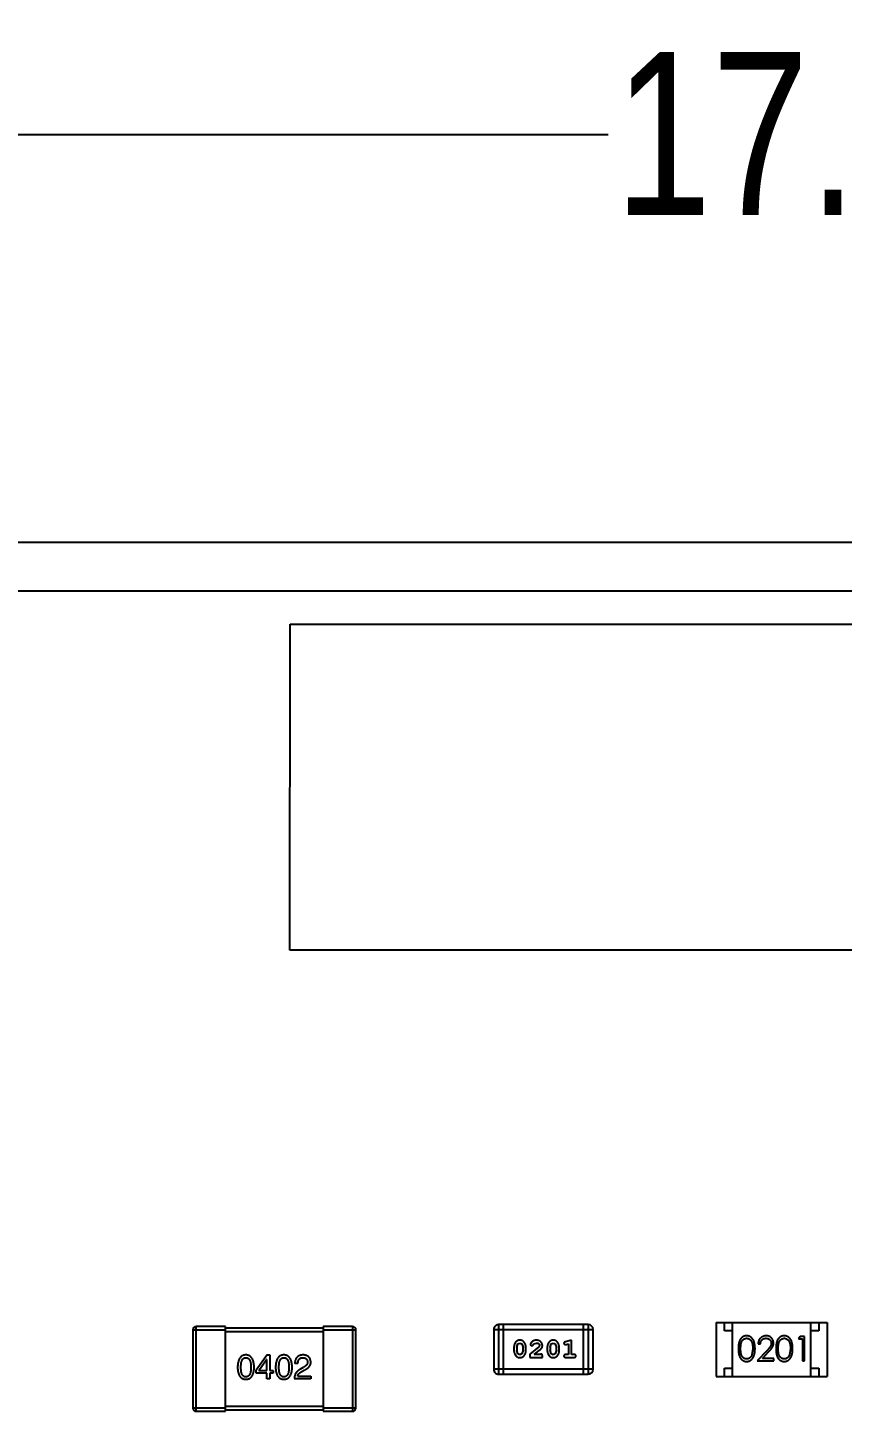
# Model space of a CAD drawing. Header units: millimetres. Extents: x 3 to 124, y -45 to 11.
# Drawn here: x 99.98 to 104.98, y -2.33 to 6.16 of the extents above; entities that cross this region are included whole.
import ezdxf

# ---------------------------------------------------------------- set-up
doc = ezdxf.new("R2010")
doc.units = ezdxf.units.MM
doc.header["$LTSCALE"] = 1.21
doc.header["$MEASUREMENT"] = 0
doc.header["$PDMODE"] = 3
doc.header["$PDSIZE"] = 0.3125
doc.layers.get('0').update_dxf_attribs({"linetype": 'CONTINUOUS'})
doc.layers.get('DEFPOINTS').update_dxf_attribs({"linetype": 'CONTINUOUS'})
doc.layers.add('Dim', color=3, linetype='CONTINUOUS', lineweight=25)
doc.styles.get("Standard").update_dxf_attribs({"font": 'txt', "width": 0.8})
doc.dimstyles.get("Standard").update_dxf_attribs({"dimtxt": 0.15625, "dimasz": 0.1875, "dimexe": 0.125, "dimexo": 0.0625, "dimgap": 0.09, "dimtad": 0, "dimtih": 1, "dimtoh": 1, "dimzin": 4, "dimdsep": 46, "dimtxsty": 'STANDARD', "dimblk": '_FILLED', "dimblk1": '_FILLED', "dimblk2": '_FILLED', "dimcen": 0.09, "dimazin": 1, "dimtp": 0.01, "dimtm": 0.01, "dimtfac": 1, "dimtofl": 0, "dimtmove": 0, "dimatfit": 3, "dimldrblk": '_FILLED', "dimfxl": 1, "dimtolj": 1, "dimtzin": 4, "dimarcsym": 0})

# ---------------------------------------------------------------- blocks, each defined once
blk = doc.blocks.new('_FILLED')
at = {"color": 0, "linetype": 'ByBlock'}
blk.add_solid([(0, 0), (-1, 0.1667), (-1, -0.1667)], dxfattribs=at)
blk = doc.blocks.new('*D21')
at = {"color": 0, "linetype": 'ByBlock', "lineweight": -2}
for p, q in [((96.4192, 0.2784), (96.4192, 5.5626)), ((113.4192, 0.2784), (113.4192, 5.5626)), ((96.4192, 5.5001), (103.5408, 5.5001)), ((113.4192, 5.5001), (106.2975, 5.5001))]:
    blk.add_line(p, q, dxfattribs=at)
at = {"layer": 'DEFPOINTS', "color": 0, "linetype": 'ByBlock'}
for p in [(96.4192, 0.2472), (113.4192, 0.2472)]:
    blk.add_point(p, dxfattribs=at)
at = {"color": 0, "linetype": 'ByBlock', "lineweight": -2, "rotation": 180}
blk.add_blockref('_FILLED', (96.4192, 5.5001), dxfattribs=at)
at = {"color": 0, "linetype": 'ByBlock', "lineweight": -2}
blk.add_blockref('_FILLED', (113.4192, 5.5001), dxfattribs=at)
at = {"color": 0, "linetype": 'ByBlock', "lineweight": -2, "insert": (104.9192, 5.5001), "char_height": 1, "attachment_point": 5}
blk.add_mtext('\\A1;17.00', dxfattribs=at)

msp = doc.modelspace()

# ---------------------------------------------------------------- linework, layer by layer
at = {"color": 7, "linetype": 'Continuous'}
for p, q in [((111.4442, 2.9972), (98.3942, 2.9972)), ((98.3942, 2.7016), (111.4442, 2.7016))]:
    msp.add_line(p, q, dxfattribs=at)
at = {"color": 6, "linetype": 'Continuous'}
for p, q in [((101.5892, 0.4962), (101.5896, 2.4962)), ((101.5896, 2.4962), (108.4896, 2.495)), ((108.4892, 0.495), (101.5892, 0.4962)), ((100.9939, -1.8337), (100.9938, -2.3137)), ((100.9939, -1.8337), (101.1939, -1.8337)), ((101.0138, -2.3337), (101.0139, -1.8137)), ((101.1939, -1.8137), (101.0139, -1.8137)), ((101.1938, -2.3337), (101.1939, -1.8137)), ((101.7939, -1.8238), (101.1939, -1.8237)), ((101.1939, -1.8437), (101.7939, -1.8438)), ((101.7939, -1.8138), (101.7938, -2.3338)), ((101.9739, -1.8138), (101.7939, -1.8138)), ((101.7939, -1.8338), (101.9939, -1.8338)), ((101.9739, -1.8138), (101.9738, -2.3338)), ((101.9938, -2.3138), (101.9939, -1.8338)), ((102.839, -1.832), (102.839, -2.0758)), ((102.839, -1.832), (103.4486, -1.8321)), ((102.8695, -2.1063), (102.8695, -1.8015)), ((103.4182, -1.8016), (102.8695, -1.8015)), ((102.8999, -2.1063), (102.9, -1.8015)), ((103.3877, -1.8016), (103.3876, -2.1064)), ((103.4182, -1.8016), (103.4181, -2.1064)), ((103.4486, -2.0759), (103.4486, -1.8321)), ((104.2037, -1.7893), (104.2037, -2.1193)), ((104.2037, -1.7893), (104.8837, -1.7895)), ((104.2537, -1.8393), (104.2537, -1.7893)), ((104.3037, -1.8394), (104.2537, -1.8393)), ((104.3037, -2.1194), (104.3037, -1.7894)), ((104.7837, -2.1194), (104.7837, -1.7894)), ((104.8337, -1.8394), (104.7837, -1.8394)), ((104.8337, -1.7894), (104.8337, -1.8394)), ((104.8837, -1.7895), (104.8837, -2.1195)), ((102.9629, -1.9419), (102.9629, -1.9596)), ((102.9802, -1.9421), (102.9875, -1.9204)), ((102.9802, -1.9421), (102.9802, -1.9594)), ((102.9875, -1.9204), (102.9998, -1.9146)), ((102.9998, -1.9146), (103.012, -1.9199)), ((103.012, -1.9199), (103.0195, -1.9422)), ((103.0195, -1.9594), (103.0195, -1.9422)), ((103.0368, -1.9596), (103.0368, -1.9419)), ((103.1155, -1.9388), (103.0604, -1.9838)), ((103.0636, -1.9266), (103.0724, -1.935)), ((103.0724, -1.935), (103.0809, -1.9285)), ((103.0809, -1.9285), (103.0859, -1.92)), ((103.0859, -1.92), (103.1007, -1.9146)), ((103.1202, -1.9291), (103.1155, -1.9388)), ((103.1674, -1.9419), (103.1674, -1.9597)), ((103.1847, -1.9422), (103.192, -1.9204)), ((103.1847, -1.9422), (103.1847, -1.9594)), ((103.192, -1.9204), (103.2043, -1.9146)), ((103.2043, -1.9146), (103.2165, -1.9199)), ((103.2165, -1.9199), (103.224, -1.9422)), ((103.224, -1.9594), (103.224, -1.9422)), ((103.2413, -1.9597), (103.2414, -1.9419)), ((103.2697, -1.9164), (103.2776, -1.9256)), ((103.2776, -1.9256), (103.283, -1.9246)), ((103.3153, -1.8973), (103.2787, -1.9072)), ((103.283, -1.9246), (103.298, -1.9205)), ((103.298, -1.9205), (103.298, -1.9854)), ((103.3153, -1.9854), (103.3153, -1.8973)), ((104.4282, -1.9491), (104.4225, -1.9868)), ((104.4609, -1.9203), (104.4743, -1.9203)), ((104.659, -1.9491), (104.6533, -1.9868)), ((104.7178, -1.8741), (104.709, -1.8895)), ((104.709, -1.8895), (104.732, -1.8895)), ((104.7455, -1.8741), (104.7178, -1.8741)), ((104.732, -1.8895), (104.732, -2.0241)), ((104.7455, -2.0241), (104.7455, -1.8741)), ((101.4494, -1.9875), (101.3822, -2.0809)), ((101.3994, -2.0834), (101.4461, -2.0161)), ((101.4469, -2.0161), (101.4461, -2.0161)), ((101.4469, -2.0834), (101.4469, -2.0161)), ((101.4494, -1.9875), (101.465, -1.9875)), ((101.465, -1.9875), (101.465, -2.0834)), ((102.9878, -1.9816), (102.9802, -1.9594)), ((103, -1.9869), (102.9878, -1.9816)), ((103.0123, -1.9811), (103, -1.9869)), ((103.0195, -1.9594), (103.0123, -1.9811)), ((103.0604, -1.9838), (103.0604, -2.0027)), ((103.0604, -2.0027), (103.1375, -2.0027)), ((103.0872, -1.9854), (103.1208, -1.9583)), ((103.1234, -1.9854), (103.0872, -1.9854)), ((103.1289, -1.9822), (103.1234, -1.9854)), ((103.1375, -2.0027), (103.1375, -1.9948)), ((103.1924, -1.9817), (103.1847, -1.9594)), ((103.2045, -1.987), (103.1924, -1.9817)), ((103.2168, -1.9812), (103.2045, -1.987)), ((103.224, -1.9594), (103.2168, -1.9812)), ((103.298, -1.9854), (103.2807, -1.9854)), ((103.2807, -2.0027), (103.3326, -2.0027)), ((103.3326, -1.9854), (103.3153, -1.9854)), ((104.5133, -1.962), (104.4551, -2.0241)), ((104.4551, -2.0241), (104.557, -2.0241)), ((104.4872, -2.0087), (104.5248, -1.9687)), ((104.557, -2.0087), (104.4872, -2.0087)), ((104.557, -2.0241), (104.557, -2.0087)), ((104.732, -2.0241), (104.7455, -2.0241)), ((101.3822, -2.0989), (101.3822, -2.0809)), ((101.4469, -2.0989), (101.3822, -2.0989)), ((101.3994, -2.0834), (101.4469, -2.0834)), ((101.4469, -2.135), (101.4469, -2.0989)), ((101.465, -2.0989), (101.4649, -2.135)), ((101.465, -2.0834), (101.4871, -2.0834)), ((101.4871, -2.0989), (101.465, -2.0989)), ((101.4871, -2.0834), (101.4871, -2.0989)), ((101.6383, -2.0408), (101.6194, -2.0408)), ((101.6366, -2.1178), (101.717, -2.1178)), ((101.6702, -2.0654), (101.6506, -2.0768)), ((101.6612, -2.09), (101.6768, -2.0809)), ((101.717, -2.1178), (101.717, -2.1351)), ((103.4486, -2.0759), (102.839, -2.0758)), ((102.8695, -2.1063), (103.4181, -2.1064)), ((104.2037, -2.1193), (104.8837, -2.1195)), ((104.2537, -2.1193), (104.2537, -2.0693)), ((104.2537, -2.0693), (104.3037, -2.0694)), ((104.7837, -2.0694), (104.8337, -2.0694)), ((104.8337, -2.0694), (104.8337, -2.1194)), ((101.4649, -2.135), (101.4469, -2.135)), ((101.717, -2.1351), (101.6161, -2.135)), ((101.1938, -2.3137), (100.9938, -2.3137)), ((101.0138, -2.3337), (101.1938, -2.3337)), ((101.7938, -2.3038), (101.1938, -2.3037)), ((101.1938, -2.3237), (101.7938, -2.3238)), ((101.9938, -2.3138), (101.7938, -2.3138)), ((101.7938, -2.3338), (101.9738, -2.3338))]:
    msp.add_line(p, q, dxfattribs=at)
for centre, radius, start, end in [((101.0139, -1.8337), 0.02, 89.98961, 179.98961), ((101.9739, -1.8338), 0.02, 359.98961, 89.98961), ((102.8695, -1.832), 0.0305, 89.98961, 179.98961), ((103.4182, -1.8321), 0.0305, 359.98961, 89.98961), ((102.8695, -2.0758), 0.0305, 179.98961, 269.98961), ((103.4181, -2.0759), 0.0305, 269.98961, 359.98961), ((101.0138, -2.3137), 0.02, 179.98961, 269.98961), ((101.9738, -2.3138), 0.02, 269.98961, 359.98961)]:
    msp.add_arc(centre, radius, start, end, dxfattribs=at)
for points, knots in [([(102.9997, -1.8973), (102.9983, -1.8973), (102.9955, -1.8974), (102.9914, -1.8981), (102.9875, -1.8992), (102.984, -1.9008), (102.9807, -1.9029), (102.9776, -1.9054), (102.9748, -1.9083), (102.9724, -1.9117), (102.9702, -1.9153), (102.9682, -1.919), (102.9666, -1.9227), (102.9653, -1.9265), (102.9642, -1.9303), (102.9634, -1.9341), (102.963, -1.938), (102.9629, -1.9406), (102.9629, -1.9419)], [0, 0, 0, 0, 0.06692, 0.130834, 0.19258, 0.252759, 0.312631, 0.373411, 0.436359, 0.501894, 0.568244, 0.632472, 0.69556, 0.757163, 0.818592, 0.878885, 0.939235, 1, 1, 1, 1]), ([(103.0368, -1.9419), (103.0368, -1.9408), (103.0368, -1.9387), (103.0365, -1.9355), (103.036, -1.9323), (103.0353, -1.9292), (103.0344, -1.9262), (103.0333, -1.9232), (103.032, -1.9202), (103.0305, -1.9173), (103.0289, -1.9146), (103.0272, -1.912), (103.0256, -1.9097), (103.0239, -1.9076), (103.0222, -1.9058), (103.0205, -1.9041), (103.0188, -1.9027), (103.0164, -1.9011), (103.0132, -1.8995), (103.009, -1.8982), (103.0045, -1.8974), (103.0013, -1.8973), (102.9997, -1.8973)], [0, 0, 0, 0, 0.049855, 0.099516, 0.148482, 0.19758, 0.246804, 0.296268, 0.346517, 0.397047, 0.446826, 0.49336, 0.537801, 0.579207, 0.617974, 0.654833, 0.689171, 0.722088, 0.786392, 0.853518, 0.924186, 1, 1, 1, 1]), ([(103.1009, -1.8973), (103.0992, -1.8973), (103.0958, -1.8975), (103.0909, -1.8983), (103.0861, -1.8997), (103.0816, -1.9017), (103.0775, -1.9042), (103.0738, -1.907), (103.0707, -1.9103), (103.0682, -1.9138), (103.0662, -1.9174), (103.0647, -1.9207), (103.0638, -1.9238), (103.0637, -1.9257), (103.0636, -1.9266)], [0, 0, 0, 0, 0.098286, 0.193983, 0.289056, 0.384352, 0.477435, 0.566197, 0.652355, 0.737986, 0.818188, 0.887401, 0.94802, 1, 1, 1, 1]), ([(103.1007, -1.9146), (103.1021, -1.9146), (103.1048, -1.9147), (103.1086, -1.9156), (103.112, -1.9169), (103.1149, -1.9189), (103.1172, -1.9211), (103.119, -1.9236), (103.12, -1.9263), (103.1202, -1.9282), (103.1202, -1.9291)], [0, 0, 0, 0, 0.156344, 0.299348, 0.4327, 0.561, 0.682299, 0.791883, 0.89611, 1, 1, 1, 1]), ([(103.1375, -1.9301), (103.1375, -1.9289), (103.1374, -1.9267), (103.137, -1.9235), (103.1361, -1.9204), (103.135, -1.9174), (103.1335, -1.9146), (103.1318, -1.9119), (103.1297, -1.9093), (103.1273, -1.9068), (103.1246, -1.9046), (103.1218, -1.9026), (103.1187, -1.901), (103.1155, -1.8996), (103.1121, -1.8986), (103.1085, -1.8978), (103.1047, -1.8974), (103.1022, -1.8973), (103.1009, -1.8973)], [0, 0, 0, 0, 0.060981, 0.120256, 0.178148, 0.236115, 0.293993, 0.352864, 0.413358, 0.476056, 0.539296, 0.602396, 0.665116, 0.728325, 0.792919, 0.859317, 0.928302, 1, 1, 1, 1]), ([(103.1208, -1.9583), (103.1216, -1.9576), (103.1233, -1.9561), (103.1257, -1.9539), (103.1278, -1.9518), (103.1297, -1.9498), (103.1313, -1.9479), (103.1326, -1.9461), (103.1338, -1.9445), (103.1349, -1.9424), (103.136, -1.9399), (103.1369, -1.9367), (103.1374, -1.9334), (103.1375, -1.9312), (103.1375, -1.9301)], [0, 0, 0, 0, 0.103002, 0.197728, 0.285279, 0.365235, 0.437224, 0.502446, 0.560545, 0.611446, 0.707576, 0.80349, 0.900532, 1, 1, 1, 1]), ([(103.2042, -1.8973), (103.2028, -1.8973), (103.2, -1.8974), (103.1959, -1.8981), (103.1921, -1.8992), (103.1885, -1.9008), (103.1852, -1.9029), (103.1821, -1.9054), (103.1793, -1.9084), (103.1769, -1.9118), (103.1747, -1.9154), (103.1728, -1.919), (103.1711, -1.9227), (103.1698, -1.9265), (103.1687, -1.9303), (103.168, -1.9341), (103.1675, -1.938), (103.1674, -1.9406), (103.1674, -1.9419)], [0, 0, 0, 0, 0.06692, 0.130834, 0.19258, 0.252759, 0.312631, 0.373411, 0.436359, 0.501894, 0.568244, 0.632472, 0.69556, 0.757163, 0.818592, 0.878885, 0.939235, 1, 1, 1, 1]), ([(103.2414, -1.9419), (103.2413, -1.9409), (103.2413, -1.9387), (103.241, -1.9355), (103.2405, -1.9324), (103.2398, -1.9293), (103.2389, -1.9262), (103.2378, -1.9232), (103.2365, -1.9202), (103.235, -1.9174), (103.2334, -1.9146), (103.2317, -1.9121), (103.2301, -1.9098), (103.2284, -1.9077), (103.2267, -1.9058), (103.225, -1.9042), (103.2233, -1.9027), (103.2209, -1.9012), (103.2177, -1.8996), (103.2136, -1.8982), (103.209, -1.8975), (103.2059, -1.8974), (103.2042, -1.8973)], [0, 0, 0, 0, 0.049855, 0.099516, 0.148482, 0.19758, 0.246804, 0.296268, 0.346517, 0.397047, 0.446826, 0.49336, 0.537801, 0.579207, 0.617974, 0.654833, 0.689171, 0.722088, 0.786392, 0.853518, 0.924186, 1, 1, 1, 1]), ([(103.2787, -1.9072), (103.2779, -1.9075), (103.2763, -1.9079), (103.2742, -1.9088), (103.2726, -1.9097), (103.2714, -1.9107), (103.2706, -1.9119), (103.2701, -1.9132), (103.2697, -1.9147), (103.2697, -1.9158), (103.2697, -1.9164)], [0, 0, 0, 0, 0.187321, 0.344927, 0.475328, 0.579604, 0.674244, 0.773631, 0.882025, 1, 1, 1, 1]), ([(104.3899, -1.8702), (104.3887, -1.8703), (104.3864, -1.8703), (104.3829, -1.8707), (104.3795, -1.8714), (104.3763, -1.8723), (104.373, -1.8735), (104.3699, -1.8749), (104.3669, -1.8766), (104.3639, -1.8786), (104.3611, -1.8808), (104.3585, -1.8832), (104.356, -1.886), (104.3537, -1.8889), (104.3515, -1.8921), (104.3495, -1.8956), (104.3477, -1.8993), (104.346, -1.9033), (104.3445, -1.9076), (104.3432, -1.9123), (104.3421, -1.9174), (104.3413, -1.9229), (104.3406, -1.9289), (104.3401, -1.9353), (104.3398, -1.9421), (104.3397, -1.9467), (104.3397, -1.9491)], [0, 0, 0, 0, 0.033742, 0.066533, 0.099153, 0.13154, 0.164087, 0.196563, 0.229707, 0.263315, 0.297504, 0.331686, 0.366482, 0.4021, 0.438958, 0.476748, 0.515985, 0.556589, 0.599519, 0.645765, 0.695487, 0.748721, 0.805687, 0.866754, 0.931405, 1, 1, 1, 1]), ([(104.3397, -1.9491), (104.3397, -1.9515), (104.3398, -1.9562), (104.3401, -1.9629), (104.3406, -1.9693), (104.3413, -1.9752), (104.3422, -1.9808), (104.3432, -1.9859), (104.3446, -1.9906), (104.3461, -1.995), (104.3478, -1.999), (104.3496, -2.0027), (104.3516, -2.0062), (104.3538, -2.0094), (104.3561, -2.0123), (104.3586, -2.0151), (104.3612, -2.0175), (104.364, -2.0197), (104.367, -2.0216), (104.37, -2.0233), (104.3731, -2.0248), (104.3763, -2.0259), (104.3795, -2.0268), (104.3829, -2.0275), (104.3863, -2.0279), (104.3887, -2.0279), (104.3899, -2.0279)], [0, 0, 0, 0, 0.068113, 0.132564, 0.193427, 0.250218, 0.303569, 0.353576, 0.400235, 0.443586, 0.484619, 0.524292, 0.56238, 0.599049, 0.63494, 0.669782, 0.704009, 0.737842, 0.771098, 0.803896, 0.836415, 0.868639, 0.900715, 0.933378, 0.966213, 1, 1, 1, 1]), ([(104.3532, -1.9491), (104.3532, -1.9471), (104.3532, -1.9432), (104.3535, -1.9375), (104.3538, -1.9322), (104.3543, -1.9273), (104.3549, -1.9228), (104.3558, -1.9186), (104.3567, -1.9149), (104.3578, -1.9115), (104.359, -1.9084), (104.3604, -1.9055), (104.3619, -1.9028), (104.3635, -1.9003), (104.3652, -1.8979), (104.3671, -1.8958), (104.3691, -1.8939), (104.372, -1.8916), (104.3758, -1.8893), (104.3805, -1.8871), (104.3854, -1.8859), (104.3887, -1.8857), (104.3903, -1.8856)], [0, 0, 0, 0, 0.073302, 0.142286, 0.206253, 0.266017, 0.321612, 0.372532, 0.419497, 0.462398, 0.502825, 0.541489, 0.579034, 0.615143, 0.650298, 0.684912, 0.718701, 0.752189, 0.817245, 0.879117, 0.939613, 1, 1, 1, 1]), ([(104.3903, -2.0125), (104.3887, -2.0125), (104.3854, -2.0123), (104.3805, -2.011), (104.3757, -2.0089), (104.372, -2.0065), (104.3691, -2.0042), (104.3671, -2.0023), (104.3652, -2.0002), (104.3634, -1.9979), (104.3618, -1.9953), (104.3603, -1.9926), (104.359, -1.9897), (104.3577, -1.9866), (104.3566, -1.9832), (104.3557, -1.9794), (104.3549, -1.9753), (104.3543, -1.9708), (104.3538, -1.9659), (104.3535, -1.9606), (104.3532, -1.955), (104.3532, -1.9511), (104.3532, -1.9491)], [0, 0, 0, 0, 0.060034, 0.120278, 0.182348, 0.247919, 0.281641, 0.315701, 0.350322, 0.385703, 0.421819, 0.459196, 0.497866, 0.538301, 0.58121, 0.628183, 0.679403, 0.734699, 0.794074, 0.858416, 0.927049, 1, 1, 1, 1]), ([(104.4416, -1.9492), (104.4416, -1.9468), (104.4416, -1.9424), (104.4413, -1.9358), (104.4407, -1.9296), (104.44, -1.9237), (104.439, -1.9183), (104.4379, -1.9131), (104.4365, -1.9084), (104.4349, -1.904), (104.4331, -1.8999), (104.4312, -1.896), (104.429, -1.8925), (104.4268, -1.8892), (104.4244, -1.8862), (104.4218, -1.8834), (104.4191, -1.8809), (104.4162, -1.8786), (104.4132, -1.8766), (104.4101, -1.8749), (104.407, -1.8735), (104.4037, -1.8723), (104.4004, -1.8714), (104.397, -1.8707), (104.3935, -1.8703), (104.3911, -1.8703), (104.3899, -1.8702)], [0, 0, 0, 0, 0.065278, 0.127205, 0.186168, 0.241675, 0.294115, 0.343609, 0.390387, 0.434463, 0.476646, 0.517002, 0.555936, 0.593716, 0.630057, 0.665601, 0.700745, 0.734917, 0.768681, 0.802087, 0.834849, 0.867433, 0.900138, 0.932806, 0.966212, 1, 1, 1, 1]), ([(104.3899, -2.0279), (104.3911, -2.0279), (104.3934, -2.0279), (104.3969, -2.0274), (104.4004, -2.0268), (104.4037, -2.0258), (104.407, -2.0246), (104.4102, -2.0232), (104.4133, -2.0214), (104.4163, -2.0195), (104.4192, -2.0172), (104.4219, -2.0147), (104.4245, -2.0119), (104.4269, -2.0088), (104.4292, -2.0055), (104.4312, -2.002), (104.4332, -1.9982), (104.4349, -1.9941), (104.4366, -1.9897), (104.4379, -1.985), (104.4391, -1.9799), (104.44, -1.9744), (104.4407, -1.9686), (104.4413, -1.9625), (104.4416, -1.9559), (104.4416, -1.9514), (104.4416, -1.9492)], [0, 0, 0, 0, 0.033824, 0.067298, 0.10028, 0.133019, 0.165736, 0.198792, 0.232372, 0.266409, 0.301016, 0.336196, 0.371972, 0.408574, 0.446394, 0.485225, 0.525372, 0.567224, 0.611081, 0.65775, 0.70702, 0.759235, 0.814484, 0.873227, 0.934937, 1, 1, 1, 1]), ([(104.3903, -1.8856), (104.392, -1.8857), (104.3953, -1.8859), (104.4001, -1.8871), (104.4048, -1.8893), (104.4085, -1.8916), (104.4114, -1.8939), (104.4134, -1.8959), (104.4154, -1.8981), (104.4172, -1.9006), (104.4189, -1.9033), (104.4204, -1.9063), (104.4219, -1.9094), (104.4232, -1.9129), (104.4244, -1.9165), (104.4254, -1.9204), (104.4262, -1.9246), (104.427, -1.929), (104.4275, -1.9337), (104.4279, -1.9386), (104.4281, -1.9438), (104.4282, -1.9473), (104.4282, -1.9491)], [0, 0, 0, 0, 0.059689, 0.119507, 0.181075, 0.246162, 0.279894, 0.314468, 0.350403, 0.387474, 0.426147, 0.466624, 0.508745, 0.553328, 0.600058, 0.649177, 0.700552, 0.754894, 0.811825, 0.871514, 0.934319, 1, 1, 1, 1]), ([(104.5098, -1.8703), (104.5081, -1.8703), (104.5048, -1.8704), (104.5, -1.871), (104.4954, -1.8722), (104.491, -1.8737), (104.4867, -1.8757), (104.4827, -1.8781), (104.4789, -1.881), (104.4753, -1.8843), (104.4721, -1.8879), (104.4692, -1.8918), (104.4668, -1.8959), (104.4647, -1.9003), (104.4631, -1.905), (104.462, -1.9098), (104.4611, -1.915), (104.461, -1.9185), (104.4609, -1.9203)], [0, 0, 0, 0, 0.06445, 0.126725, 0.187421, 0.247417, 0.306749, 0.366595, 0.427749, 0.490235, 0.553031, 0.614805, 0.676505, 0.738096, 0.801021, 0.864897, 0.931209, 1, 1, 1, 1]), ([(104.4743, -1.9203), (104.4745, -1.9189), (104.4747, -1.9163), (104.4755, -1.9125), (104.4764, -1.909), (104.4776, -1.9057), (104.4792, -1.9026), (104.4809, -1.8997), (104.4829, -1.8971), (104.4852, -1.8947), (104.4876, -1.8926), (104.4902, -1.8907), (104.493, -1.8891), (104.496, -1.8879), (104.499, -1.8869), (104.5023, -1.8862), (104.5056, -1.8857), (104.5079, -1.8857), (104.5091, -1.8856)], [0, 0, 0, 0, 0.073648, 0.143686, 0.210962, 0.275557, 0.338064, 0.399311, 0.4594, 0.51934, 0.579024, 0.637809, 0.695959, 0.754122, 0.813113, 0.873453, 0.935561, 1, 1, 1, 1]), ([(104.5091, -1.8856), (104.5102, -1.8857), (104.5124, -1.8857), (104.5157, -1.8862), (104.5188, -1.8869), (104.5217, -1.8878), (104.5246, -1.8891), (104.5273, -1.8907), (104.5298, -1.8925), (104.5323, -1.8946), (104.5345, -1.8969), (104.5364, -1.8993), (104.538, -1.9018), (104.5394, -1.9045), (104.5404, -1.9072), (104.5411, -1.9101), (104.5416, -1.913), (104.5416, -1.915), (104.5417, -1.9161)], [0, 0, 0, 0, 0.068027, 0.133505, 0.19695, 0.26027, 0.322741, 0.384982, 0.448465, 0.513424, 0.578224, 0.640011, 0.700094, 0.760067, 0.819012, 0.877878, 0.938035, 1, 1, 1, 1]), ([(104.5551, -1.9149), (104.5551, -1.9134), (104.555, -1.9105), (104.5544, -1.9061), (104.5534, -1.902), (104.5521, -1.898), (104.5503, -1.8941), (104.5481, -1.8904), (104.5456, -1.8869), (104.5426, -1.8835), (104.5394, -1.8804), (104.5359, -1.8777), (104.5321, -1.8754), (104.5282, -1.8735), (104.5239, -1.872), (104.5194, -1.871), (104.5147, -1.8704), (104.5115, -1.8703), (104.5098, -1.8703)], [0, 0, 0, 0, 0.06271, 0.123347, 0.183401, 0.242828, 0.302097, 0.36242, 0.423725, 0.487032, 0.550491, 0.612709, 0.674265, 0.73617, 0.799211, 0.863483, 0.930525, 1, 1, 1, 1]), ([(104.5417, -1.9161), (104.5416, -1.9177), (104.5415, -1.9209), (104.5404, -1.9257), (104.5387, -1.9304), (104.5367, -1.9342), (104.5347, -1.9373), (104.5328, -1.94), (104.5305, -1.9429), (104.5278, -1.9462), (104.5247, -1.9497), (104.5213, -1.9536), (104.5174, -1.9577), (104.5147, -1.9605), (104.5133, -1.962)], [0, 0, 0, 0, 0.088014, 0.174976, 0.2638, 0.355443, 0.406413, 0.465519, 0.533076, 0.609353, 0.693899, 0.787171, 0.889197, 1, 1, 1, 1]), ([(104.5248, -1.9687), (104.5262, -1.9671), (104.529, -1.9642), (104.5329, -1.9598), (104.5365, -1.9557), (104.5397, -1.9518), (104.5425, -1.9482), (104.545, -1.9448), (104.5471, -1.9416), (104.5494, -1.9378), (104.5517, -1.9331), (104.5537, -1.9272), (104.5549, -1.9211), (104.555, -1.9169), (104.5551, -1.9149)], [0, 0, 0, 0, 0.09953, 0.192079, 0.277712, 0.357454, 0.429648, 0.495771, 0.555538, 0.608657, 0.707578, 0.804328, 0.901298, 1, 1, 1, 1]), ([(104.6207, -1.8703), (104.6195, -1.8703), (104.6171, -1.8703), (104.6137, -1.8707), (104.6103, -1.8714), (104.607, -1.8723), (104.6038, -1.8735), (104.6007, -1.875), (104.5977, -1.8767), (104.5947, -1.8786), (104.5919, -1.8808), (104.5892, -1.8833), (104.5868, -1.886), (104.5844, -1.889), (104.5823, -1.8922), (104.5803, -1.8956), (104.5784, -1.8993), (104.5768, -1.9033), (104.5753, -1.9076), (104.574, -1.9123), (104.5729, -1.9174), (104.572, -1.923), (104.5713, -1.9289), (104.5708, -1.9353), (104.5705, -1.9421), (104.5705, -1.9468), (104.5705, -1.9492)], [0, 0, 0, 0, 0.033742, 0.066533, 0.099153, 0.13154, 0.164087, 0.196563, 0.229707, 0.263315, 0.297504, 0.331686, 0.366482, 0.4021, 0.438958, 0.476748, 0.515985, 0.556589, 0.599519, 0.645765, 0.695487, 0.748721, 0.805687, 0.866754, 0.931405, 1, 1, 1, 1]), ([(104.5705, -1.9492), (104.5705, -1.9516), (104.5705, -1.9562), (104.5708, -1.963), (104.5713, -1.9693), (104.5721, -1.9753), (104.573, -1.9808), (104.574, -1.9859), (104.5753, -1.9907), (104.5768, -1.995), (104.5785, -1.999), (104.5804, -2.0027), (104.5824, -2.0062), (104.5846, -2.0094), (104.5869, -2.0124), (104.5894, -2.0151), (104.592, -2.0175), (104.5948, -2.0197), (104.5977, -2.0217), (104.6007, -2.0233), (104.6038, -2.0248), (104.607, -2.0259), (104.6103, -2.0268), (104.6137, -2.0275), (104.6171, -2.0279), (104.6194, -2.028), (104.6206, -2.028)], [0, 0, 0, 0, 0.068113, 0.132564, 0.193427, 0.250218, 0.303569, 0.353576, 0.400235, 0.443586, 0.484619, 0.524292, 0.56238, 0.599049, 0.63494, 0.669782, 0.704009, 0.737842, 0.771098, 0.803896, 0.836415, 0.868639, 0.900715, 0.933378, 0.966213, 1, 1, 1, 1]), ([(104.584, -1.9491), (104.584, -1.9471), (104.584, -1.9432), (104.5842, -1.9375), (104.5846, -1.9323), (104.5851, -1.9274), (104.5857, -1.9228), (104.5865, -1.9187), (104.5874, -1.9149), (104.5885, -1.9115), (104.5898, -1.9084), (104.5911, -1.9055), (104.5926, -1.9028), (104.5943, -1.9003), (104.596, -1.898), (104.5979, -1.8958), (104.5999, -1.8939), (104.6028, -1.8917), (104.6065, -1.8893), (104.6112, -1.8872), (104.6161, -1.8859), (104.6194, -1.8858), (104.6211, -1.8857)], [0, 0, 0, 0, 0.073302, 0.142286, 0.206253, 0.266017, 0.321612, 0.372532, 0.419497, 0.462398, 0.502825, 0.541489, 0.579034, 0.615143, 0.650298, 0.684912, 0.718701, 0.752189, 0.817245, 0.879117, 0.939613, 1, 1, 1, 1]), ([(104.6211, -2.0126), (104.6194, -2.0125), (104.6161, -2.0123), (104.6113, -2.011), (104.6065, -2.009), (104.6028, -2.0066), (104.5999, -2.0043), (104.5978, -2.0024), (104.596, -2.0002), (104.5942, -1.9979), (104.5925, -1.9954), (104.5911, -1.9927), (104.5897, -1.9898), (104.5885, -1.9867), (104.5874, -1.9832), (104.5865, -1.9795), (104.5857, -1.9753), (104.585, -1.9708), (104.5846, -1.9659), (104.5842, -1.9607), (104.584, -1.955), (104.584, -1.9511), (104.584, -1.9491)], [0, 0, 0, 0, 0.060034, 0.120278, 0.182348, 0.247919, 0.281641, 0.315701, 0.350322, 0.385703, 0.421819, 0.459196, 0.497866, 0.538301, 0.58121, 0.628183, 0.679403, 0.734699, 0.794074, 0.858416, 0.927049, 1, 1, 1, 1]), ([(104.6206, -2.028), (104.6218, -2.028), (104.6242, -2.0279), (104.6277, -2.0275), (104.6311, -2.0268), (104.6345, -2.0259), (104.6378, -2.0247), (104.641, -2.0232), (104.644, -2.0215), (104.6471, -2.0195), (104.6499, -2.0172), (104.6527, -2.0147), (104.6553, -2.0119), (104.6577, -2.0089), (104.6599, -2.0056), (104.662, -2.002), (104.6639, -1.9982), (104.6657, -1.9942), (104.6673, -1.9898), (104.6687, -1.985), (104.6698, -1.9799), (104.6708, -1.9745), (104.6715, -1.9687), (104.6721, -1.9625), (104.6723, -1.956), (104.6724, -1.9515), (104.6724, -1.9492)], [0, 0, 0, 0, 0.033824, 0.067298, 0.10028, 0.133019, 0.165736, 0.198792, 0.232372, 0.266409, 0.301016, 0.336196, 0.371972, 0.408574, 0.446394, 0.485225, 0.525372, 0.567224, 0.611081, 0.65775, 0.70702, 0.759235, 0.814484, 0.873227, 0.934937, 1, 1, 1, 1]), ([(104.6724, -1.9492), (104.6724, -1.9469), (104.6723, -1.9424), (104.6721, -1.9358), (104.6715, -1.9296), (104.6708, -1.9238), (104.6698, -1.9183), (104.6687, -1.9132), (104.6672, -1.9084), (104.6657, -1.904), (104.6638, -1.8999), (104.6619, -1.8961), (104.6598, -1.8925), (104.6576, -1.8892), (104.6551, -1.8862), (104.6526, -1.8834), (104.6499, -1.8809), (104.647, -1.8787), (104.644, -1.8767), (104.6409, -1.875), (104.6378, -1.8735), (104.6345, -1.8723), (104.6312, -1.8714), (104.6277, -1.8707), (104.6242, -1.8703), (104.6219, -1.8703), (104.6207, -1.8703)], [0, 0, 0, 0, 0.065278, 0.127205, 0.186168, 0.241675, 0.294115, 0.343609, 0.390387, 0.434463, 0.476646, 0.517002, 0.555936, 0.593716, 0.630057, 0.665601, 0.700745, 0.734917, 0.768681, 0.802087, 0.834849, 0.867433, 0.900138, 0.932806, 0.966212, 1, 1, 1, 1]), ([(104.6211, -1.8857), (104.6227, -1.8858), (104.626, -1.8859), (104.6309, -1.8872), (104.6355, -1.8893), (104.6393, -1.8916), (104.6422, -1.8939), (104.6442, -1.8959), (104.6462, -1.8982), (104.648, -1.9006), (104.6496, -1.9034), (104.6512, -1.9063), (104.6527, -1.9095), (104.654, -1.9129), (104.6551, -1.9166), (104.6562, -1.9205), (104.657, -1.9247), (104.6578, -1.9291), (104.6583, -1.9337), (104.6587, -1.9386), (104.6589, -1.9438), (104.6589, -1.9473), (104.659, -1.9491)], [0, 0, 0, 0, 0.059689, 0.119507, 0.181075, 0.246162, 0.279894, 0.314468, 0.350403, 0.387474, 0.426147, 0.466624, 0.508745, 0.553328, 0.600058, 0.649177, 0.700552, 0.754894, 0.811825, 0.871514, 0.934319, 1, 1, 1, 1]), ([(101.3189, -1.9874), (101.3169, -1.9875), (101.313, -1.9877), (101.3074, -1.9887), (101.3021, -1.9903), (101.2972, -1.9924), (101.2927, -1.9951), (101.2886, -1.9985), (101.2848, -2.0024), (101.2815, -2.0069), (101.2785, -2.012), (101.2759, -2.0177), (101.2736, -2.0239), (101.2718, -2.0308), (101.2702, -2.0382), (101.2691, -2.0461), (101.2684, -2.0547), (101.2682, -2.0606), (101.2681, -2.0637)], [0, 0, 0, 0, 0.057911, 0.113262, 0.165956, 0.217443, 0.268511, 0.319665, 0.372, 0.426129, 0.483365, 0.543779, 0.607756, 0.676562, 0.749704, 0.827713, 0.911177, 1, 1, 1, 1]), ([(101.2885, -2.0637), (101.2886, -2.0613), (101.2886, -2.0567), (101.289, -2.05), (101.2896, -2.0437), (101.2903, -2.038), (101.2915, -2.0327), (101.2927, -2.0278), (101.2943, -2.0234), (101.296, -2.0195), (101.298, -2.016), (101.3003, -2.0129), (101.3028, -2.0104), (101.3055, -2.0083), (101.3085, -2.0066), (101.3118, -2.0055), (101.3153, -2.0048), (101.3177, -2.0047), (101.3189, -2.0047)], [0, 0, 0, 0, 0.096452, 0.187278, 0.271765, 0.350519, 0.423437, 0.491321, 0.554011, 0.612224, 0.666281, 0.717003, 0.764884, 0.811423, 0.856783, 0.902993, 0.950236, 1, 1, 1, 1]), ([(101.3697, -2.0637), (101.3696, -2.0607), (101.3693, -2.0548), (101.3685, -2.0463), (101.3672, -2.0384), (101.3657, -2.0311), (101.3638, -2.0243), (101.3616, -2.0181), (101.3589, -2.0124), (101.3559, -2.0073), (101.3525, -2.0028), (101.3488, -1.9989), (101.3447, -1.9955), (101.3402, -1.9927), (101.3354, -1.9905), (101.3302, -1.9889), (101.3247, -1.9878), (101.3208, -1.9876), (101.3189, -1.9874)], [0, 0, 0, 0, 0.088475, 0.171606, 0.249595, 0.322626, 0.391327, 0.455765, 0.516374, 0.573675, 0.628522, 0.681161, 0.732559, 0.783563, 0.83504, 0.887639, 0.942585, 1, 1, 1, 1]), ([(101.3189, -2.0047), (101.3201, -2.0047), (101.3226, -2.0048), (101.3262, -2.0055), (101.3295, -2.0066), (101.3326, -2.0083), (101.3354, -2.0104), (101.338, -2.0129), (101.3403, -2.016), (101.3424, -2.0195), (101.3442, -2.0234), (101.3458, -2.0278), (101.3471, -2.0327), (101.3482, -2.038), (101.349, -2.0437), (101.3496, -2.05), (101.35, -2.0567), (101.35, -2.0613), (101.35, -2.0637)], [0, 0, 0, 0, 0.050604, 0.098688, 0.145699, 0.191791, 0.238625, 0.286717, 0.337546, 0.391814, 0.449755, 0.512106, 0.579685, 0.652048, 0.730262, 0.814146, 0.904281, 1, 1, 1, 1]), ([(101.552, -1.9875), (101.5501, -1.9876), (101.5462, -1.9877), (101.5405, -1.9887), (101.5353, -1.9903), (101.5304, -1.9924), (101.5259, -1.9952), (101.5217, -1.9985), (101.518, -2.0024), (101.5146, -2.007), (101.5116, -2.012), (101.509, -2.0177), (101.5068, -2.024), (101.5049, -2.0308), (101.5034, -2.0382), (101.5023, -2.0462), (101.5015, -2.0547), (101.5013, -2.0607), (101.5012, -2.0637)], [0, 0, 0, 0, 0.057911, 0.113262, 0.165956, 0.217443, 0.268511, 0.319665, 0.372, 0.426129, 0.483365, 0.543779, 0.607756, 0.676562, 0.749704, 0.827713, 0.911177, 1, 1, 1, 1]), ([(101.5217, -2.0637), (101.5217, -2.0613), (101.5218, -2.0567), (101.5221, -2.05), (101.5227, -2.0438), (101.5235, -2.038), (101.5246, -2.0327), (101.5258, -2.0278), (101.5274, -2.0234), (101.5292, -2.0195), (101.5312, -2.016), (101.5334, -2.013), (101.536, -2.0104), (101.5387, -2.0083), (101.5417, -2.0067), (101.5449, -2.0055), (101.5484, -2.0048), (101.5508, -2.0047), (101.552, -2.0047)], [0, 0, 0, 0, 0.096452, 0.187278, 0.271765, 0.350519, 0.423437, 0.491321, 0.554011, 0.612224, 0.666281, 0.717003, 0.764884, 0.811423, 0.856783, 0.902993, 0.950236, 1, 1, 1, 1]), ([(101.6028, -2.0637), (101.6027, -2.0607), (101.6025, -2.0548), (101.6016, -2.0464), (101.6004, -2.0385), (101.5989, -2.0311), (101.597, -2.0243), (101.5947, -2.0181), (101.5921, -2.0125), (101.5891, -2.0074), (101.5857, -2.0029), (101.582, -1.9989), (101.5779, -1.9955), (101.5734, -1.9927), (101.5686, -1.9906), (101.5634, -1.9889), (101.5578, -1.9878), (101.554, -1.9876), (101.552, -1.9875)], [0, 0, 0, 0, 0.088475, 0.171606, 0.249595, 0.322626, 0.391327, 0.455765, 0.516374, 0.573675, 0.628522, 0.681161, 0.732559, 0.783563, 0.83504, 0.887639, 0.942585, 1, 1, 1, 1]), ([(101.552, -2.0047), (101.5533, -2.0047), (101.5557, -2.0048), (101.5593, -2.0055), (101.5626, -2.0067), (101.5657, -2.0083), (101.5685, -2.0104), (101.5711, -2.013), (101.5734, -2.016), (101.5755, -2.0195), (101.5773, -2.0234), (101.5789, -2.0278), (101.5802, -2.0327), (101.5813, -2.038), (101.5822, -2.0438), (101.5827, -2.05), (101.5831, -2.0567), (101.5832, -2.0613), (101.5832, -2.0637)], [0, 0, 0, 0, 0.050604, 0.098688, 0.145699, 0.191791, 0.238625, 0.286717, 0.337546, 0.391814, 0.449755, 0.512106, 0.579685, 0.652048, 0.730262, 0.814146, 0.904281, 1, 1, 1, 1]), ([(101.6703, -1.9875), (101.6682, -1.9876), (101.6643, -1.9878), (101.6586, -1.9886), (101.6533, -1.9898), (101.6484, -1.9913), (101.6438, -1.9933), (101.6397, -1.9957), (101.6359, -1.9984), (101.6325, -2.0016), (101.6295, -2.0051), (101.6269, -2.0091), (101.6246, -2.0134), (101.6228, -2.0181), (101.6214, -2.0232), (101.6203, -2.0287), (101.6196, -2.0346), (101.6195, -2.0387), (101.6194, -2.0408)], [0, 0, 0, 0, 0.07282, 0.141057, 0.2062, 0.267672, 0.326735, 0.383519, 0.439188, 0.494454, 0.549628, 0.605958, 0.66397, 0.72402, 0.787502, 0.854127, 0.925065, 1, 1, 1, 1]), ([(101.6383, -2.0408), (101.6383, -2.0393), (101.6384, -2.0365), (101.6389, -2.0324), (101.6395, -2.0286), (101.6404, -2.025), (101.6415, -2.0218), (101.6427, -2.0188), (101.6443, -2.0161), (101.646, -2.0137), (101.648, -2.0116), (101.6502, -2.0097), (101.6526, -2.0082), (101.6552, -2.0069), (101.658, -2.0059), (101.6611, -2.0052), (101.6644, -2.0048), (101.6666, -2.0047), (101.6678, -2.0047)], [0, 0, 0, 0, 0.082594, 0.15978, 0.232961, 0.301462, 0.365595, 0.426678, 0.484662, 0.540809, 0.595146, 0.648401, 0.702272, 0.757102, 0.813447, 0.872233, 0.934055, 1, 1, 1, 1]), ([(101.6678, -2.0047), (101.6689, -2.0048), (101.6711, -2.0049), (101.6743, -2.0052), (101.6773, -2.0059), (101.6801, -2.0066), (101.6826, -2.0076), (101.685, -2.0087), (101.6872, -2.0101), (101.6891, -2.0116), (101.6909, -2.0134), (101.6924, -2.0153), (101.6938, -2.0175), (101.6949, -2.0198), (101.6958, -2.0223), (101.6965, -2.025), (101.697, -2.0279), (101.6972, -2.0299), (101.6973, -2.0309)], [0, 0, 0, 0, 0.076112, 0.148436, 0.216883, 0.281466, 0.34298, 0.402356, 0.459881, 0.51546, 0.571111, 0.62658, 0.683162, 0.741007, 0.801404, 0.863825, 0.930544, 1, 1, 1, 1]), ([(101.6973, -2.0309), (101.6973, -2.0318), (101.6974, -2.0334), (101.6973, -2.0358), (101.6969, -2.0382), (101.6963, -2.0405), (101.6954, -2.0428), (101.6943, -2.045), (101.6929, -2.0473), (101.6913, -2.0494), (101.6896, -2.0516), (101.6875, -2.0537), (101.6852, -2.0557), (101.6827, -2.0578), (101.6799, -2.0597), (101.6769, -2.0617), (101.6737, -2.0636), (101.6714, -2.0648), (101.6702, -2.0654)], [0, 0, 0, 0, 0.052237, 0.103888, 0.155485, 0.207395, 0.259864, 0.31356, 0.369176, 0.4266, 0.486836, 0.550048, 0.61567, 0.685271, 0.75824, 0.834614, 0.915635, 1, 1, 1, 1]), ([(101.717, -2.0318), (101.7168, -2.0301), (101.7166, -2.0268), (101.7158, -2.022), (101.7147, -2.0175), (101.7132, -2.0133), (101.7114, -2.0095), (101.7093, -2.0059), (101.7069, -2.0027), (101.7041, -1.9997), (101.701, -1.9971), (101.6976, -1.9948), (101.6938, -1.9928), (101.6897, -1.9911), (101.6853, -1.9897), (101.6806, -1.9886), (101.6755, -1.9879), (101.672, -1.9876), (101.6703, -1.9875)], [0, 0, 0, 0, 0.070688, 0.137741, 0.201612, 0.262778, 0.321223, 0.378455, 0.434411, 0.490146, 0.546362, 0.603392, 0.662208, 0.723401, 0.787372, 0.85442, 0.925153, 1, 1, 1, 1]), ([(101.6768, -2.0809), (101.6785, -2.0802), (101.6818, -2.0786), (101.6865, -2.0761), (101.6909, -2.0736), (101.6949, -2.0709), (101.6987, -2.0681), (101.702, -2.0653), (101.7051, -2.0623), (101.7077, -2.0593), (101.7101, -2.0562), (101.7121, -2.053), (101.7138, -2.0496), (101.7152, -2.0462), (101.7161, -2.0427), (101.7168, -2.0392), (101.7171, -2.0355), (101.717, -2.033), (101.717, -2.0318)], [0, 0, 0, 0, 0.082731, 0.161257, 0.236138, 0.307554, 0.375712, 0.440848, 0.502916, 0.562567, 0.619798, 0.675716, 0.73039, 0.78386, 0.837315, 0.890547, 0.944917, 1, 1, 1, 1]), ([(102.9629, -1.9596), (102.9629, -1.9607), (102.963, -1.9628), (102.9633, -1.966), (102.9637, -1.9691), (102.9644, -1.9722), (102.9653, -1.9753), (102.9665, -1.9783), (102.9677, -1.9812), (102.9692, -1.9841), (102.9708, -1.9868), (102.9724, -1.9894), (102.974, -1.9917), (102.9757, -1.9938), (102.9774, -1.9957), (102.9791, -1.9973), (102.9808, -1.9988), (102.9832, -2.0004), (102.9863, -2.002), (102.9905, -2.0033), (102.9951, -2.0041), (102.9983, -2.0042), (102.9999, -2.0042)], [0, 0, 0, 0, 0.049886, 0.09882, 0.148132, 0.19689, 0.246038, 0.295176, 0.345305, 0.395692, 0.445312, 0.491875, 0.535813, 0.577009, 0.616081, 0.652689, 0.687585, 0.720206, 0.785062, 0.85223, 0.923759, 1, 1, 1, 1]), ([(102.9999, -2.0042), (103.0014, -2.0042), (103.0042, -2.0041), (103.0083, -2.0034), (103.0121, -2.0023), (103.0157, -2.0007), (103.019, -1.9987), (103.0221, -1.9962), (103.0249, -1.9932), (103.0273, -1.9898), (103.0295, -1.9862), (103.0315, -1.9826), (103.0331, -1.9788), (103.0345, -1.9751), (103.0355, -1.9713), (103.0363, -1.9674), (103.0368, -1.9635), (103.0368, -1.9609), (103.0368, -1.9596)], [0, 0, 0, 0, 0.067217, 0.131051, 0.19272, 0.252824, 0.312745, 0.373449, 0.436041, 0.501494, 0.567761, 0.632087, 0.695096, 0.757109, 0.817993, 0.878657, 0.939311, 1, 1, 1, 1]), ([(103.1375, -1.9948), (103.1375, -1.9938), (103.1375, -1.9918), (103.137, -1.9891), (103.1363, -1.9868), (103.1353, -1.9851), (103.134, -1.9838), (103.1324, -1.9829), (103.1307, -1.9823), (103.1295, -1.9823), (103.1289, -1.9822)], [0, 0, 0, 0, 0.1844, 0.34094, 0.473574, 0.586824, 0.690029, 0.789175, 0.890445, 1, 1, 1, 1]), ([(103.1674, -1.9597), (103.1674, -1.9607), (103.1675, -1.9629), (103.1678, -1.966), (103.1683, -1.9692), (103.169, -1.9723), (103.1698, -1.9753), (103.171, -1.9783), (103.1722, -1.9813), (103.1737, -1.9841), (103.1753, -1.9869), (103.1769, -1.9894), (103.1785, -1.9917), (103.1802, -1.9938), (103.1819, -1.9957), (103.1836, -1.9974), (103.1853, -1.9988), (103.1877, -2.0004), (103.1909, -2.002), (103.1951, -2.0033), (103.1996, -2.0041), (103.2028, -2.0042), (103.2044, -2.0043)], [0, 0, 0, 0, 0.049886, 0.09882, 0.148132, 0.19689, 0.246038, 0.295176, 0.345305, 0.395692, 0.445312, 0.491875, 0.535813, 0.577009, 0.616081, 0.652689, 0.687585, 0.720206, 0.785062, 0.85223, 0.923759, 1, 1, 1, 1]), ([(103.2044, -2.0043), (103.2059, -2.0042), (103.2087, -2.0042), (103.2128, -2.0035), (103.2166, -2.0023), (103.2202, -2.0007), (103.2235, -1.9987), (103.2266, -1.9962), (103.2294, -1.9933), (103.2318, -1.9899), (103.234, -1.9863), (103.236, -1.9826), (103.2376, -1.9789), (103.239, -1.9751), (103.24, -1.9713), (103.2408, -1.9675), (103.2413, -1.9636), (103.2413, -1.961), (103.2413, -1.9597)], [0, 0, 0, 0, 0.067217, 0.131051, 0.19272, 0.252824, 0.312745, 0.373449, 0.436041, 0.501494, 0.567761, 0.632087, 0.695096, 0.757109, 0.817993, 0.878657, 0.939311, 1, 1, 1, 1]), ([(103.2807, -1.9854), (103.2798, -1.9854), (103.2781, -1.9855), (103.2758, -1.9859), (103.2738, -1.9867), (103.2722, -1.9878), (103.2711, -1.9891), (103.2703, -1.9906), (103.2698, -1.9923), (103.2697, -1.9935), (103.2697, -1.9941)], [0, 0, 0, 0, 0.169102, 0.317658, 0.446239, 0.563118, 0.671828, 0.776546, 0.884858, 1, 1, 1, 1]), ([(103.2697, -1.9941), (103.2697, -1.9947), (103.2698, -1.9959), (103.2703, -1.9975), (103.2711, -1.999), (103.2722, -2.0004), (103.2738, -2.0015), (103.2758, -2.0022), (103.2781, -2.0027), (103.2798, -2.0027), (103.2807, -2.0027)], [0, 0, 0, 0, 0.115051, 0.223278, 0.329269, 0.437893, 0.554681, 0.682591, 0.83103, 1, 1, 1, 1]), ([(103.3436, -1.9941), (103.3436, -1.9935), (103.3435, -1.9923), (103.343, -1.9906), (103.3422, -1.9891), (103.341, -1.9878), (103.3394, -1.9867), (103.3375, -1.9859), (103.3352, -1.9855), (103.3335, -1.9854), (103.3326, -1.9854)], [0, 0, 0, 0, 0.11517, 0.223509, 0.328254, 0.438012, 0.553651, 0.682263, 0.830856, 1, 1, 1, 1]), ([(103.3326, -2.0027), (103.3335, -2.0027), (103.3352, -2.0027), (103.3375, -2.0022), (103.3394, -2.0015), (103.341, -2.0004), (103.3422, -1.9991), (103.343, -1.9976), (103.3435, -1.9959), (103.3436, -1.9947), (103.3436, -1.9941)], [0, 0, 0, 0, 0.169012, 0.317488, 0.445429, 0.560977, 0.67065, 0.776666, 0.88492, 1, 1, 1, 1]), ([(104.4225, -1.9868), (104.4221, -1.9878), (104.4214, -1.9899), (104.42, -1.9928), (104.4186, -1.9956), (104.417, -1.9981), (104.4152, -2.0004), (104.4134, -2.0025), (104.4113, -2.0044), (104.4085, -2.0067), (104.4049, -2.009), (104.4001, -2.011), (104.3953, -2.0123), (104.392, -2.0125), (104.3903, -2.0125)], [0, 0, 0, 0, 0.075949, 0.148549, 0.218996, 0.286119, 0.351826, 0.416074, 0.478265, 0.540325, 0.660405, 0.774606, 0.887187, 1, 1, 1, 1]), ([(104.6533, -1.9868), (104.6529, -1.9879), (104.6521, -1.9899), (104.6508, -1.9929), (104.6493, -1.9956), (104.6477, -1.9981), (104.646, -2.0004), (104.6441, -2.0026), (104.6421, -2.0045), (104.6393, -2.0067), (104.6356, -2.0091), (104.6309, -2.0111), (104.6261, -2.0124), (104.6227, -2.0125), (104.6211, -2.0126)], [0, 0, 0, 0, 0.075949, 0.148549, 0.218996, 0.286119, 0.351826, 0.416074, 0.478265, 0.540325, 0.660405, 0.774606, 0.887187, 1, 1, 1, 1]), ([(101.2681, -2.0637), (101.2682, -2.0666), (101.2684, -2.0723), (101.2691, -2.0806), (101.2702, -2.0883), (101.2717, -2.0955), (101.2736, -2.1021), (101.2758, -2.1081), (101.2784, -2.1137), (101.2815, -2.1186), (101.2848, -2.123), (101.2886, -2.1267), (101.2927, -2.13), (101.2972, -2.1326), (101.3021, -2.1347), (101.3074, -2.1362), (101.313, -2.1372), (101.3169, -2.1373), (101.3189, -2.1374)], [0, 0, 0, 0, 0.087693, 0.170223, 0.247496, 0.319826, 0.387768, 0.451403, 0.511459, 0.568358, 0.622671, 0.675251, 0.726739, 0.778422, 0.830759, 0.884394, 0.940865, 1, 1, 1, 1]), ([(101.3189, -2.1227), (101.3176, -2.1226), (101.3152, -2.1225), (101.3118, -2.1219), (101.3085, -2.1207), (101.3055, -2.119), (101.3028, -2.117), (101.3003, -2.1144), (101.298, -2.1114), (101.296, -2.1079), (101.2942, -2.1039), (101.2927, -2.0995), (101.2915, -2.0947), (101.2903, -2.0894), (101.2895, -2.0836), (101.289, -2.0774), (101.2886, -2.0707), (101.2886, -2.066), (101.2885, -2.0637)], [0, 0, 0, 0, 0.049766, 0.097012, 0.143225, 0.188786, 0.235079, 0.282962, 0.333687, 0.387747, 0.445963, 0.508657, 0.576545, 0.649868, 0.72822, 0.812712, 0.903543, 1, 1, 1, 1]), ([(101.3189, -2.1374), (101.3208, -2.1373), (101.3247, -2.1372), (101.3304, -2.1362), (101.3356, -2.1347), (101.3405, -2.1326), (101.345, -2.13), (101.3492, -2.1268), (101.3529, -2.123), (101.3563, -2.1186), (101.3593, -2.1137), (101.3619, -2.1082), (101.3641, -2.1021), (101.366, -2.0955), (101.3675, -2.0884), (101.3686, -2.0806), (101.3694, -2.0723), (101.3696, -2.0666), (101.3697, -2.0637)], [0, 0, 0, 0, 0.059134, 0.115603, 0.169236, 0.221572, 0.273254, 0.32474, 0.377319, 0.431815, 0.488555, 0.548609, 0.612242, 0.680182, 0.75251, 0.829782, 0.91231, 1, 1, 1, 1]), ([(101.35, -2.0637), (101.35, -2.066), (101.35, -2.0706), (101.3496, -2.0772), (101.349, -2.0833), (101.3481, -2.0891), (101.3471, -2.0943), (101.3457, -2.0992), (101.3442, -2.1035), (101.3423, -2.1075), (101.3403, -2.111), (101.3379, -2.114), (101.3354, -2.1166), (101.3325, -2.1187), (101.3295, -2.1204), (101.3262, -2.1217), (101.3226, -2.1224), (101.3201, -2.1226), (101.3189, -2.1227)], [0, 0, 0, 0, 0.094834, 0.184067, 0.267029, 0.344713, 0.417334, 0.484367, 0.546941, 0.604717, 0.65953, 0.710539, 0.759381, 0.806382, 0.853027, 0.900623, 0.949121, 1, 1, 1, 1]), ([(101.5012, -2.0637), (101.5013, -2.0666), (101.5015, -2.0724), (101.5023, -2.0807), (101.5034, -2.0884), (101.5049, -2.0955), (101.5067, -2.1021), (101.509, -2.1082), (101.5116, -2.1137), (101.5146, -2.1186), (101.5179, -2.123), (101.5217, -2.1268), (101.5258, -2.13), (101.5304, -2.1327), (101.5353, -2.1347), (101.5405, -2.1363), (101.5461, -2.1372), (101.55, -2.1374), (101.552, -2.1375)], [0, 0, 0, 0, 0.087693, 0.170223, 0.247496, 0.319826, 0.387768, 0.451403, 0.511459, 0.568358, 0.622671, 0.675251, 0.726739, 0.778422, 0.830759, 0.884394, 0.940865, 1, 1, 1, 1]), ([(101.552, -2.1227), (101.5508, -2.1227), (101.5484, -2.1226), (101.5449, -2.1219), (101.5417, -2.1208), (101.5387, -2.1191), (101.5359, -2.117), (101.5334, -2.1144), (101.5312, -2.1114), (101.5292, -2.1079), (101.5274, -2.104), (101.5258, -2.0996), (101.5246, -2.0947), (101.5235, -2.0894), (101.5227, -2.0836), (101.5221, -2.0774), (101.5218, -2.0707), (101.5217, -2.0661), (101.5217, -2.0637)], [0, 0, 0, 0, 0.049766, 0.097012, 0.143225, 0.188786, 0.235079, 0.282962, 0.333687, 0.387747, 0.445963, 0.508657, 0.576545, 0.649868, 0.72822, 0.812712, 0.903543, 1, 1, 1, 1]), ([(101.5832, -2.0637), (101.5832, -2.0661), (101.5831, -2.0706), (101.5827, -2.0772), (101.5821, -2.0834), (101.5813, -2.0891), (101.5802, -2.0944), (101.5789, -2.0992), (101.5773, -2.1036), (101.5755, -2.1075), (101.5734, -2.111), (101.5711, -2.1141), (101.5685, -2.1167), (101.5657, -2.1188), (101.5626, -2.1205), (101.5593, -2.1217), (101.5557, -2.1225), (101.5533, -2.1226), (101.552, -2.1227)], [0, 0, 0, 0, 0.094834, 0.184067, 0.267029, 0.344713, 0.417334, 0.484367, 0.546941, 0.604717, 0.65953, 0.710539, 0.759381, 0.806382, 0.853027, 0.900623, 0.949121, 1, 1, 1, 1]), ([(101.552, -2.1375), (101.554, -2.1374), (101.5579, -2.1372), (101.5635, -2.1363), (101.5688, -2.1347), (101.5737, -2.1327), (101.5782, -2.13), (101.5823, -2.1268), (101.5861, -2.123), (101.5895, -2.1186), (101.5924, -2.1137), (101.595, -2.1082), (101.5973, -2.1022), (101.5992, -2.0956), (101.6007, -2.0884), (101.6018, -2.0807), (101.6025, -2.0724), (101.6027, -2.0667), (101.6028, -2.0637)], [0, 0, 0, 0, 0.059134, 0.115603, 0.169236, 0.221572, 0.273254, 0.32474, 0.377319, 0.431815, 0.488555, 0.548609, 0.612242, 0.680182, 0.75251, 0.829782, 0.91231, 1, 1, 1, 1]), ([(101.6506, -2.0768), (101.6492, -2.0776), (101.6465, -2.0791), (101.6427, -2.0816), (101.6391, -2.0843), (101.6358, -2.0872), (101.6327, -2.0902), (101.63, -2.0934), (101.6274, -2.0968), (101.6251, -2.1004), (101.6231, -2.1041), (101.6213, -2.108), (101.6198, -2.1121), (101.6185, -2.1164), (101.6175, -2.1208), (101.6168, -2.1254), (101.6163, -2.1301), (101.6162, -2.1334), (101.6161, -2.135)], [0, 0, 0, 0, 0.065828, 0.130094, 0.192451, 0.254037, 0.313974, 0.373757, 0.433048, 0.492243, 0.551902, 0.611758, 0.672678, 0.734814, 0.798569, 0.863693, 0.930488, 1, 1, 1, 1]), ([(101.6366, -2.1178), (101.6369, -2.1165), (101.6374, -2.1139), (101.639, -2.1101), (101.6412, -2.1065), (101.644, -2.1029), (101.6474, -2.0995), (101.6514, -2.0962), (101.6561, -2.0929), (101.6595, -2.091), (101.6612, -2.09)], [0, 0, 0, 0, 0.103034, 0.208166, 0.318255, 0.434664, 0.559728, 0.695394, 0.841708, 1, 1, 1, 1])]:
    msp.add_open_spline(points, degree=3, knots=knots, dxfattribs=at)

# ---------------------------------------------------------------- dimensions: what is measured, and where the dimension line sits
at = {"layer": 'Dim'}
dim = msp.add_linear_dim(base=(113.4192, 5.5001), p1=(96.4192, 0.2472), p2=(113.4192, 0.2472), dimstyle='STANDARD', override={"dimscale": 0.5, "dimtxt": 2, "dimasz": 2, "dimtih": 0, "dimtoh": 0, "dimzin": 0, "dimcen": 0.198, "dimadec": 0, "dimazin": 0, "dimtp": 0, "dimtm": 0, "dimtdec": 4, "dimtzin": 0}, dxfattribs=at)
dim.commit()
dim.dimension.update_dxf_attribs({"geometry": '*D21', "text_midpoint": (104.9192, 5.5001)})

doc.saveas('drawing.dxf')
